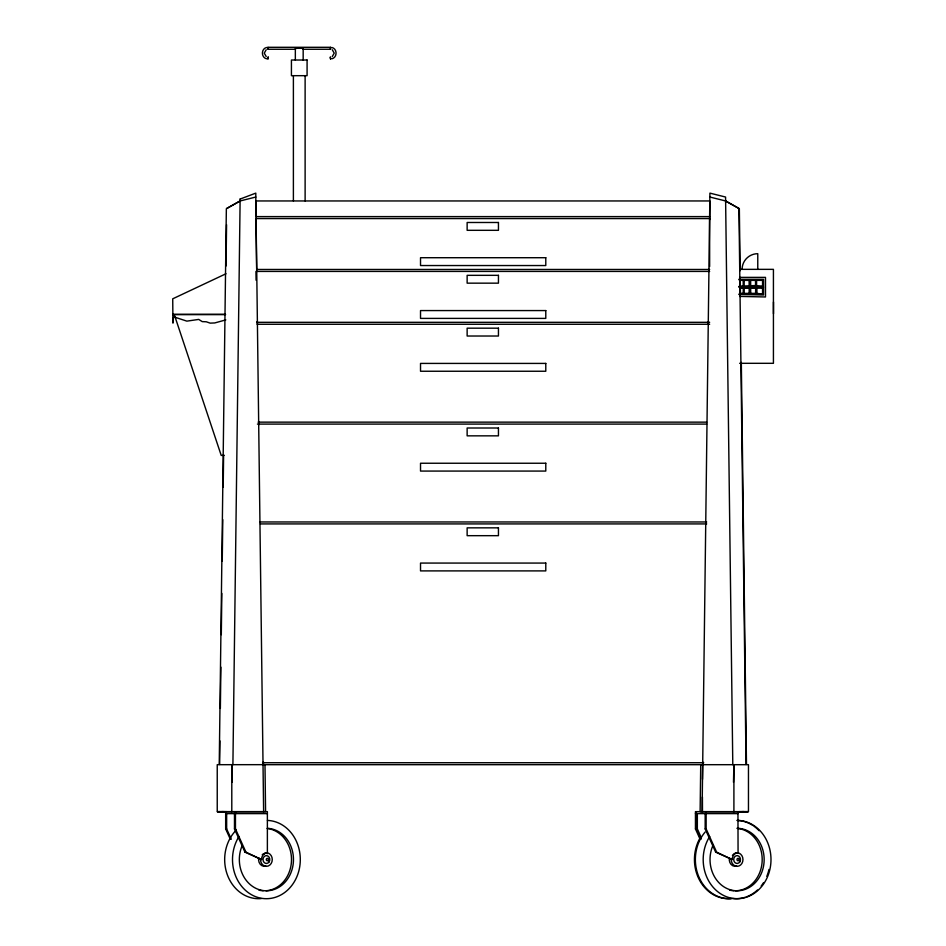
<?xml version="1.0" encoding="UTF-8"?>
<svg xmlns="http://www.w3.org/2000/svg" width="946" height="946" viewBox="0 0 946 946"><rect width="100%" height="100%" fill="white"/><g stroke="black" fill="none" stroke-linecap="round" stroke-linejoin="round"><path stroke-width="1.42" d="M267.919 48.766L267.907 47.3L330.556 47.3L330.544 49.263L302.874 49.263M219.236 764.368L226.354 208.664L240.13 200.954L255.798 197.04L255.798 193.126L240.13 199.05M219.649 764.474L219.945 740.872M220.359 708.436L220.891 667.143M221.305 634.695L221.837 593.402M222.251 560.954L222.783 519.661M223.197 487.214L223.611 454.778M226.035 266.003L226.567 224.71M232.905 764.687L240.13 199.003M702.488 779.374L702.712 761.731M702.689 764.392L709.914 193.126L725.57 197.04L732.795 764.687M708.448 324.454L708.483 321.498M709.819 219.567L709.867 200.954L255.846 200.954L255.846 216.61L709.867 216.61M330.556 47.335L330.367 48.743M733.493 782.307L733.907 764.687L733.907 811.668L702.086 811.668L702.677 764.687L700.726 764.664L700.123 811.644L702.476 811.668L702.417 796.981M260.576 858.661L260.528 859.547A6.776 5.877 -90 0 0 266.405 866.335A6.776 5.877 -90 0 0 272.271 859.547A6.776 5.877 -90 0 0 266.405 852.772L262.243 854.758L265.637 852.831M731.27 858.672L731.223 859.547A6.776 5.877 -90 0 0 737.088 866.335A6.776 5.877 -90 0 0 742.965 859.547A6.776 5.877 -90 0 0 737.088 852.772L734.841 853.292M267.907 49.263L295.59 49.263M173.603 316.827L172.941 323.118L172.728 298.818L225.976 273.761M732.429 855.421L732.937 854.758M733.517 854.179L734.155 853.682M266.204 49.748L264.253 53.142L266.204 56.523M332.259 56.535L334.222 53.142L332.259 49.748M226.768 208.487L240.13 200.954M266.642 47.466C261.001 48.707 261.001 57.564 266.642 58.806M331.821 58.806C337.462 57.564 337.462 48.707 331.821 47.466M735.574 853.008L736.319 852.831M739.334 286.189L755.665 285.538L763.032 286.212M737.951 811.668L738.069 852.772A6.776 5.877 -90 0 0 732.192 859.547L715.661 852.157L705.172 828.921L705.172 813.619M225.81 319.89L214.766 322.941L210.166 323.13L206.263 321.782L202.231 321.616L198.719 319.417L186.859 321.132L175.353 317.359L172.728 314.474L225.503 314.462L172.728 314.474L173.768 314.557M223.339 811.644L218.904 811.656M234.478 813.619L234.478 828.921L244.967 852.157L261.51 859.547A6.776 5.877 90 0 1 267.375 852.772L267.375 811.668L217.237 811.668L217.237 764.687L264.986 764.664L265.578 811.644L231.794 811.668L231.794 764.687L232.219 782.307M733.398 811.668L743.97 811.668M741.522 811.668L746.477 811.668M222.298 811.668L226.567 811.644M221.53 811.668L231.699 811.668M709.642 269.468L256.662 269.468L255.94 218.573L709.642 218.573L709.642 266.559M739.654 269.35L773.426 269.35L773.426 363.311L739.654 363.311M709.642 271.419L255.94 271.419L256.082 280.229M739.583 277.379L765.491 277.379L765.491 296.961L739.618 296.417M738.708 279.342L763.54 279.342L763.54 294.998L738.743 294.419M739.334 280.323L762.559 280.323L762.559 286.189M739.618 280.335L763.032 280.335M739.181 287.194L756.705 287.194M739.394 287.489L755.665 287.489L756.599 288.152L756.646 293.366L762.559 294.017L762.559 288.152M739.618 288.175L763.032 288.175M739.394 293.366L756.646 293.366M759.165 294.04L763.032 294.04M256.662 322.314L709.642 322.314M257.418 324.265L709.642 324.265M258.14 422.141L706.686 422.141M257.418 424.092L706.686 424.092M224.06 455.393L221.21 455.393L174.703 315.858M259.618 521.967L706.686 521.967M260.375 523.918L706.686 523.918M262.574 762.724L703.729 762.724M225.668 813.619L267.375 813.619M695.452 813.619L738.069 813.619M225.668 811.668L225.668 828.921L226.65 828.921L231.309 839.244M234.478 828.921L235.459 828.921L245.948 852.157L261.51 859.547M263.378 761.731L263.426 764.687L748.463 764.687L748.463 811.668L695.452 811.668L695.452 828.921L697.344 828.921L701.424 837.955M705.172 828.921L706.142 828.921L716.642 852.157L732.192 859.547M244.967 852.157L245.948 852.157M715.661 852.157L716.642 852.157M266.405 852.772L267.375 852.772M737.088 852.772L738.069 852.772M739.133 811.644L744.171 811.668M219.437 811.668L217.545 811.668L224.332 811.668M746.796 811.656L748.156 811.668L742.362 811.644M738.743 286.579L763.54 287.17M709.914 197.04L725.57 200.954L739.346 208.664L740.15 270.733M725.57 200.954L738.932 208.487L746.063 764.474M701.021 839.244L696.362 828.921L696.362 811.668M695.452 828.921L700.111 839.244M225.668 828.921L230.339 839.244M267.919 47.335L268.108 48.743M257.3 321.498L257.336 324.454M258.684 421.963L258.719 424.908M740.257 279.602L740.446 294.383M741.321 362.365L746.477 764.368M255.798 197.04L263.023 764.392M263.023 764.687L263.627 811.668M755.618 280.323L755.665 285.538M750.639 280.323L750.686 285.538M749.658 280.323L749.705 285.538M773.485 301.999L773.485 313.741M757.77 269.35L757.77 253.694A15.656 15.656 0 0 0 742.102 269.35M756.599 280.323L756.587 286.212M756.587 288.175L756.587 294.04M755.606 280.335L755.606 286.212M755.665 287.489L755.606 294.04M750.686 287.489L750.686 293.366M750.131 288.175L750.131 294.04M749.705 287.489L749.705 293.366M749.161 280.335L749.161 286.212M749.161 288.175L749.161 294.04M744.183 280.323L744.171 286.212M744.242 287.489L744.171 294.04M743.213 280.323L743.201 286.212M743.26 287.489L743.201 294.04M706.142 811.668L706.142 828.921M697.344 813.619L697.344 828.921M696.422 813.619L696.422 828.921M305.12 75.68L305.12 200.954M303.169 60.024L303.169 48.281L295.341 48.281L295.341 60.024M293.39 75.68L293.39 200.954M235.459 811.668L235.459 828.921M226.65 813.619L226.65 828.921M731.092 898.57A39.153 33.902 -90 0 1 699.094 879.342A39.153 33.902 -90 0 1 700.206 837.718M738.483 820.489A39.153 33.902 -90 0 1 752.945 825.527M754.021 826.26A39.153 33.902 -90 0 1 759.082 830.694M768.98 869.445A39.153 33.902 -90 0 1 766.816 876.315M763.588 882.594A39.153 33.902 -90 0 1 761.175 886M757.486 889.997A39.153 33.902 -90 0 1 746.37 896.891M745.164 897.305A39.153 33.902 -90 0 1 732.594 898.475M261.309 898.57A39.153 33.902 -90 0 1 227.336 874.766A39.153 33.902 -90 0 1 236.287 830.044M267.446 820.418A39.153 33.902 -90 0 1 299.409 868.487A39.153 33.902 -90 0 1 252.275 895.141A39.153 33.902 -90 0 1 238.995 836.512M736.922 828.306A31.253 27.067 -90 0 1 763.836 864.337A31.253 27.067 -90 0 1 728.739 889.275A31.253 27.067 -90 0 1 713.012 845.286M737.785 828.448A31.253 27.067 -90 0 1 762.169 860.99A31.253 27.067 -90 0 1 735.302 890.801M733.895 890.765A31.253 27.067 -90 0 1 729.662 890.162M732.003 898.57A39.153 33.902 -90 0 1 698.538 876.102A39.153 33.902 -90 0 1 705.137 832.042M736.875 820.407A39.153 33.902 -90 0 1 770.281 867.541A39.153 33.902 -90 0 1 723.347 895.342A39.153 33.902 -90 0 1 709.677 836.512M736.65 866.098A6.776 5.877 -90 0 1 729.461 857.797M267.635 828.329A31.253 27.067 -90 0 1 292.988 865.401A31.253 27.067 -90 0 1 257.596 889.098A31.253 27.067 -90 0 1 242.318 845.286M267.091 828.448A31.253 27.067 -90 0 1 291.498 860.174A31.253 27.067 -90 0 1 266.027 890.754M263.213 890.765A31.253 27.067 -90 0 1 258.979 890.162M265.968 852.996A6.776 5.877 -90 0 1 267.375 853.682M265.968 866.098A6.776 5.877 -90 0 1 258.766 857.797M267.919 58.936L268.167 57.056L267.919 58.936M307.083 60.024L291.427 60.024L291.427 75.68L307.083 75.68L307.083 60.024M498.447 222.487L467.135 222.487L467.135 230.316L498.447 230.316L498.447 222.487M545.783 257.714L420.521 257.714L420.521 265.542L545.783 265.542L545.783 257.714M498.447 275.333L467.135 275.333L467.135 283.161L498.447 283.161L498.447 275.333M545.783 310.572L420.521 310.572L420.521 318.4L545.783 318.4L545.783 310.572M498.447 328.179L467.135 328.179L467.135 336.019L498.447 336.019L498.447 328.179M545.783 363.418L420.521 363.418L420.521 371.246L545.783 371.246L545.783 363.418M498.447 428.006L467.135 428.006L467.135 435.846L498.447 435.846L498.447 428.006M545.783 463.244L420.521 463.244L420.521 471.073L545.783 471.073L545.783 463.244M498.447 527.844L467.135 527.844L467.135 535.673L498.447 535.673L498.447 527.844M545.783 563.071L420.521 563.071L420.521 570.899L545.783 570.899L545.783 563.071M330.32 57.162L330.556 58.971L330.32 57.162M738.932 860.281A1.242 1.076 -90 0 0 738.187 858.318A1.242 1.076 -90 0 0 737.088 860.044A1.242 1.076 -90 0 0 738.932 860.281M739.819 861.877A3.914 3.394 -90 0 0 737.466 855.657A3.914 3.394 -90 0 0 733.99 861.12A3.914 3.394 -90 0 0 739.819 861.877M268.238 860.281A1.242 1.076 -90 0 0 267.493 858.318A1.242 1.076 -90 0 0 266.394 860.044A1.242 1.076 -90 0 0 268.238 860.281M269.137 861.877A3.914 3.394 -90 0 0 266.772 855.657A3.914 3.394 -90 0 0 263.295 861.12A3.914 3.394 -90 0 0 269.137 861.877"/></g></svg>
